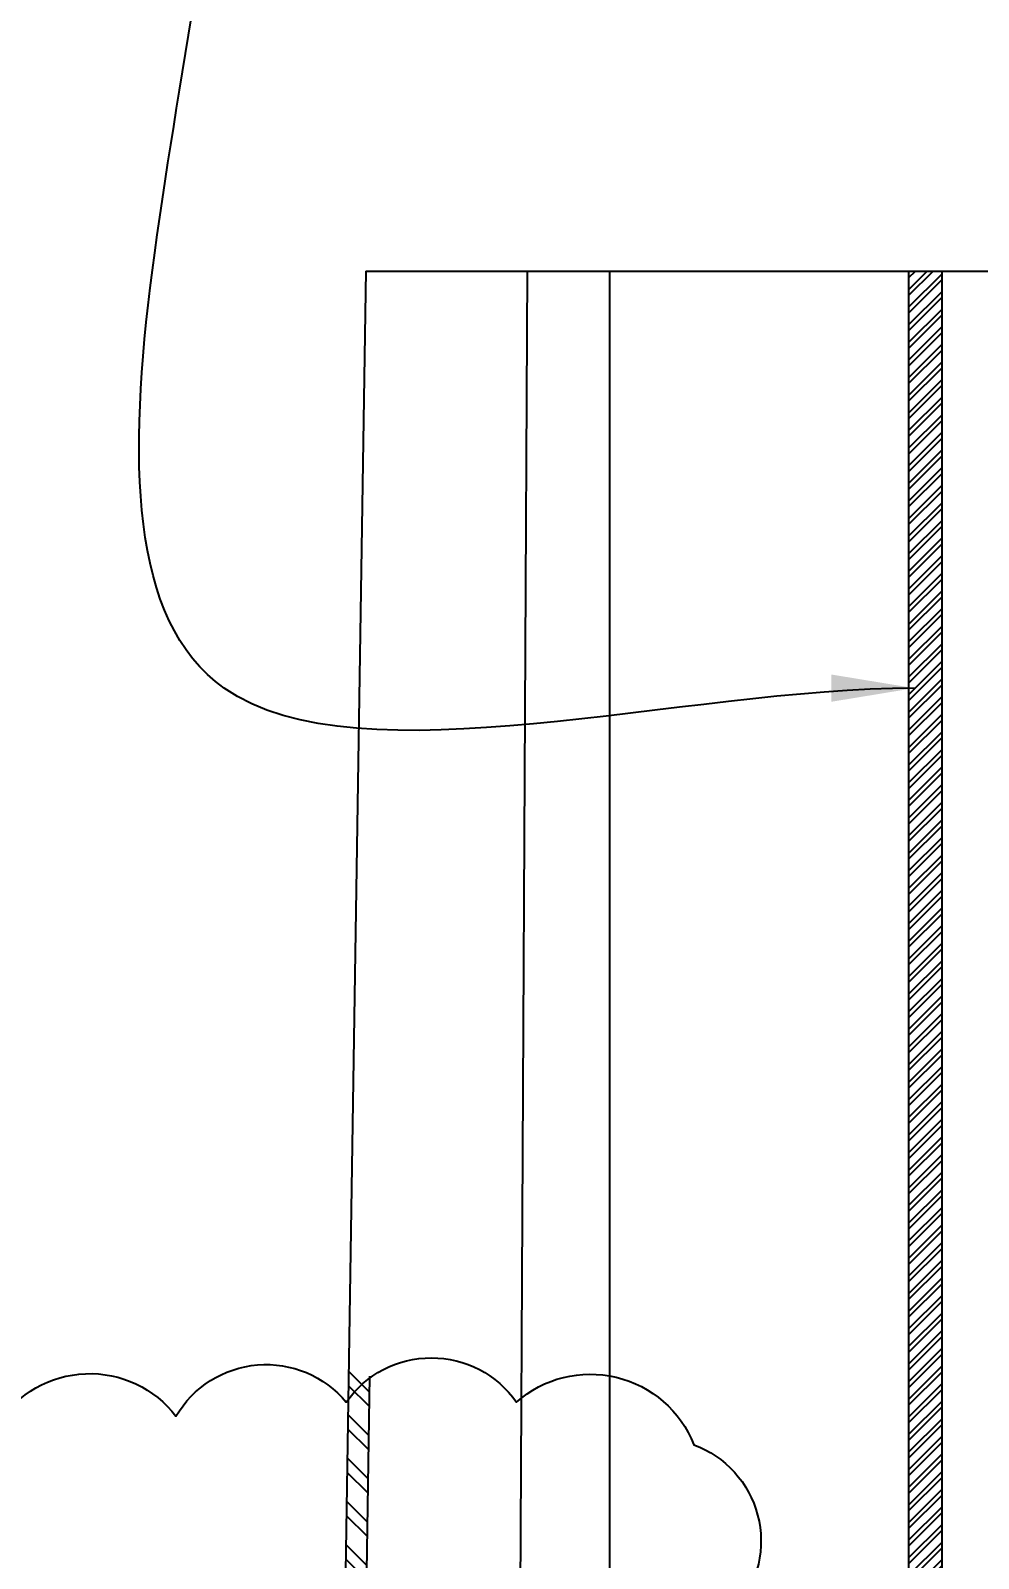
# Model space of a CAD drawing. Header units: centimetres. Extents: x -3 to 132800, y -60 to 85992.
# Drawn here: x 90104 to 95810, y 67896 to 77096 of the extents above; entities that cross this region are included whole.
import ezdxf

# ---------------------------------------------------------------- set-up
doc = ezdxf.new("R2010")
doc.units = ezdxf.units.CM
doc.header["$LTSCALE"] = 10
doc.header["$MEASUREMENT"] = 0
doc.layers.get('DEFPOINTS').update_dxf_attribs({"color": 2, "linetype": 'CONTINUOUS'})
for name, color, linetype in [('ACERO1', 144, 'CONTINUOUS'), ('DIM', 252, 'CONTINUOUS'), ('TERMINALES', 250, 'CONTINUOUS'), ('TEXTOS', 7, 'CONTINUOUS')]:
    doc.layers.add(name, color=color, linetype=linetype)
doc.styles.get("Standard").update_dxf_attribs({"font": ''})
doc.styles.get('Standard').set_extended_font_data('Zurich Ex BT')
doc.dimstyles.get("Standard").update_dxf_attribs({"dimtxt": 500, "dimasz": 500, "dimexe": 3, "dimexo": 200, "dimgap": 0.09, "dimtad": 0, "dimtih": 1, "dimtoh": 1, "dimzin": 0, "dimdsep": 46, "dimtxsty": 'Standard', "dimcen": 0.09, "dimclrd": 256, "dimclre": 256, "dimclrt": 256, "dimadec": 0, "dimazin": 0, "dimtfac": 1, "dimtofl": 0, "dimtmove": 0, "dimatfit": 3, "dimfxl": 0, "dimtolj": 1, "dimtzin": 0, "dimlwd": -1, "dimarcsym": 0})

# ---------------------------------------------------------------- blocks, each defined once
blk = doc.blocks.new('*D83')
at = {"layer": 'DEFPOINTS', "color": 0}
for p in [(95491.40055334184, 75647.35961294312), (96789.56143109052, 57167.50246677059), (97068.05543444099, 56331.07130556098), (95491.40055334174, 54546.64328108876), (95491.40055334184, 53596.70344248226)]:
    blk.add_point(p, dxfattribs=at)
at = {"layer": 'DIM', "lineweight": -2}
blk.add_line((97167.95879773874, 56504.332143611), (97390.78873457445, 56890.78261258785), dxfattribs=at)
at = {"layer": 'DIM'}
for start, end in [(97.54545921616167, 105.0909184323237), (44.94104358610227, 52.48650280226429)]:
    blk.add_arc((95491.40055334172, 53596.70344248209), 3799.450925644026, start, end, dxfattribs=at)
for points in [[(94987.00085547235, 57446.40761910241), (94997.96735233784, 57280.10213595687), (95491.40055334178, 57396.1543681261)], [(97758.78339220358, 56541.16898328564), (97851.35609989603, 56679.76217059389), (97389.29018412498, 56888.18370001709)]]:
    blk.add_solid(points, dxfattribs=at)
at = {"layer": 'DIM', "insert": (96473.74713809347, 57266.96535736007), "char_height": 500, "attachment_point": 5}
blk.add_mtext('\\A1;30°', dxfattribs=at)
blk = doc.blocks.new('*D84')
at = {"layer": 'DEFPOINTS', "color": 0}
for p in [(82574.35290852841, 75998.53683624032), (95491.40055334184, 75647.35961294314), (94855.81013673435, 57205.23942324788), (95491.40055334172, 54546.64328108878), (95491.40055334184, 53596.70344248226)]:
    blk.add_point(p, dxfattribs=at)
at = {"layer": 'DIM'}
for start, end in [(74.35070336079619, 82.17535168039795), (127.7926863011728, 135.6173346207745)]:
    blk.add_arc((95491.40055334171, 53596.70344248247), 3664.083391813251, start, end, dxfattribs=at)
for points in [[(95984.54954225896, 57143.53275473183), (95995.92119028413, 57309.81102570843), (95491.40055334174, 57260.78683429572)], [(93199.57253223745, 56561.36755826223), (93292.4826311412, 56423.00032478743), (93661.12928211373, 56770.91423823615)]]:
    blk.add_solid(points, dxfattribs=at)
at = {"layer": 'DIM', "insert": (94544.05319272728, 57136.20059327925), "char_height": 500, "attachment_point": 5}
blk.add_mtext('\\A1;30°', dxfattribs=at)

msp = doc.modelspace()

# ---------------------------------------------------------------- hatches: boundary and pattern name
at = {"layer": 'TERMINALES'}
h = msp.add_hatch(dxfattribs=at)
h.set_pattern_fill('ANSI32', color=256, scale=500, style=0)
h.set_pattern_definition([(135, (-281580.3461708381, -268284.8041295366), (132.5825214724777, 132.5825214724777), []), (135, (-281668.7345183381, -268284.8041295366), (132.5825214724777, 132.5825214724777), [])])
h.paths.add_polyline_path([(92018.44082262811, 69027.53590387721, -0.04526759460949057), (92144.91534768116, 68993.17294062894), (92095.97091539182, 65885.64643961574), (91968.95516382695, 65885.64643961574)])
h.paths.add_polyline_path([(91968.95516382695, 65885.64643961574), (92095.97091539182, 65885.64643961574), (92089.94949743386, 65503.34113944483, -0.005422460654282124), (91963.40264930997, 65533.11224518505)])
h.paths.add_polyline_path([(91962.06429608843, 65448.13898246874, 0.00547027763088632), (92088.62383581234, 65419.17367795702), (92030.76472982521, 61745.64643961574), (91903.74897826034, 61745.64643961574)])
at = {"layer": 'TEXTOS'}
h = msp.add_hatch(dxfattribs=at)
h.set_pattern_fill('ANSI32', color=0, scale=200, style=0)
h.set_pattern_definition([(45, (9226.420607898268, 297.2275649878429), (-53.03300858899106, 53.03300858899107), []), (45, (9261.775946898268, 297.2275649878429), (-53.03300858899106, 53.03300858899107), [])])
h.paths.add_polyline_path([(95591.40055334185, 75647.35961294314), (95391.40055334184, 75647.35961294314), (95391.4005533418, 66228.72120792928, -0.1919629113068351), (95511.04055741143, 66085.64643961574), (95591.40055334181, 66085.64643961574)])
h.paths.add_polyline_path([(95458.78726760826, 66085.64643961574), (95391.4005533418, 66085.64643961574), (95391.4005533418, 65885.64643961574), (95396.40055334185, 65885.64643961574, -0.3581849002958684), (95472.99225477957, 65978.84587386317, 0.1412227019963728)])
h.paths.add_polyline_path([(95591.4005533418, 66085.64643961572), (95511.04055741144, 66085.64643961572, -0.1109902212904981), (95521.63210601205, 65975.70782547643, -0.3222409885996813), (95586.40055334185, 65885.64643961574), (95591.40055334178, 65885.64643961574)])
h.paths.add_polyline_path([(95461.16900067168, 65795.58505375503, -0.3222409885997632), (95396.40055334185, 65885.64643961574), (95391.40055334178, 65885.64643961574), (95391.4005533418, 65685.64643961572), (95471.76054927225, 65685.64643961572, -0.1109902212905082)])
h.paths.add_polyline_path([(95591.4005533418, 65885.64643961572), (95586.40055334185, 65885.64643961572, -0.3581849002958251), (95509.80885190413, 65792.4470053683, 0.1412227019963737), (95524.01383907544, 65685.64643961574), (95591.4005533418, 65685.64643961574)])
h.paths.add_polyline_path([(95591.4005533418, 65542.57167130215, -0.191962911306803), (95471.76054927225, 65685.64643961572), (95391.4005533418, 65685.64643961572), (95391.4005533418, 65396.74557582011, -0.162409068424133), (95591.4005533418, 65396.74557582015)])
h.paths.add_polyline_path([(95591.4005533418, 65685.64643961572), (95524.01383907544, 65685.64643961574, 0.1388749803564782), (95591.40055334181, 65603.79952906129)])
h.paths.add_polyline_path([(95591.4005533418, 65396.74557582015, 0.162409068424133), (95391.4005533418, 65396.74557582011), (95391.4005533418, 65208.80484589093, -0.3819660112501549), (95591.4005533418, 65208.80484589103)])
h.paths.add_polyline_path([(95591.4005533418, 65208.80484589103, 0.3819660112501549), (95391.4005533418, 65208.80484589093), (95391.4005533418, 64985.19804814109, 0.3819660112501549), (95591.4005533418, 64985.19804814099)])

# ---------------------------------------------------------------- linework, layer by layer
at = {"layer": 'ACERO1'}
for p, q in [((95391.40055334174, 52527.36750955482), (95391.40055334185, 75647.35961294312)), ((95591.40055334174, 52527.36750955482), (95591.40055334185, 75647.35961294312))]:
    msp.add_line(p, q, dxfattribs=at)
at = {"layer": 'TERMINALES'}
for p, q in [((92122.70494175646, 75647.35961294312), (91903.09135570053, 61703.8933854451)), ((92975.9153179764, 52527.36750955482), (93095.24778008265, 75647.35961294312)), ((93591.40055334197, 52527.36750955482), (93591.40055334197, 75647.35961294312)), ((92144.91534768116, 68993.17294062894), (92030.0756060891, 61701.89334713724))]:
    msp.add_line(p, q, dxfattribs=at)
msp.add_lwpolyline([(89912.03286455876, 68708.81309502454, -0.52056705), (90979.61309280702, 68751.51796797138, -0.52056705), (90979.61309280702, 68751.51796797138, -0.52056705), (92004.48688032899, 68836.92305532096, -0.52056705), (92004.48688032899, 68836.92305532096, -0.52056705), (93029.36066785119, 68836.92305532096, -0.52056705), (93029.36066785119, 68836.92305532096, -0.52056705), (94096.94089609956, 68580.70313472788, -0.52056705), (94096.94089609956, 68580.70313472788, -0.52056705), (94353.16158714403, 67598.52366675877, -0.52056705)], format="xyb", dxfattribs=at)
at = {"layer": 'TEXTOS', "color": 0}
msp.add_line((92122.70494175646, 75647.35961294312), (98860.09616492725, 75647.35961294312), dxfattribs=at)

# ---------------------------------------------------------------- dimensions: what is measured, and where the dimension line sits
at = {"layer": 'DIM'}
for base, line1, line2, picture, middle in [((94855.81013673435, 57205.23942324788), ((95491.40055334185, 53596.70344248226), (82574.35290852842, 75998.53683624031)), ((95491.40055334174, 54546.64328108878), (95491.40055334185, 75647.35961294312)), '*D84', (94544.05319272727, 57136.20059327926)), ((96789.56143109052, 57167.50246677059), ((95491.40055334174, 54546.64328108878), (95491.40055334185, 75647.35961294312)), ((97068.05543444098, 56331.07130556098), (95491.40055334185, 53596.70344248226)), '*D83', (96473.74713809346, 57266.96535736007))]:
    dim = msp.add_angular_dim_2l(base=base, line1=line1, line2=line2, dimstyle='Standard', dxfattribs=at)
    dim.commit()
    dim.dimension.update_dxf_attribs({"geometry": picture, "text_midpoint": middle})

# ---------------------------------------------------------------- leaders
at = {"layer": 'TEXTOS', "color": 0, "path_type": 1}
for points in [[(102440.3026264085, 68640.77770380431), (96671.70538974216, 78127.71611282777), (102681.4490764077, 81656.13960289839)], [(95423.8098121424, 73136.21074033622), (91269.98517822789, 73136.21074033622), (91269.98517822789, 79033.307974317)]]:
    msp.add_leader(points, dimstyle='Standard', override={"dimgap": 0.09, "dimtad": 0}, dxfattribs=at)

doc.saveas('drawing.dxf')
